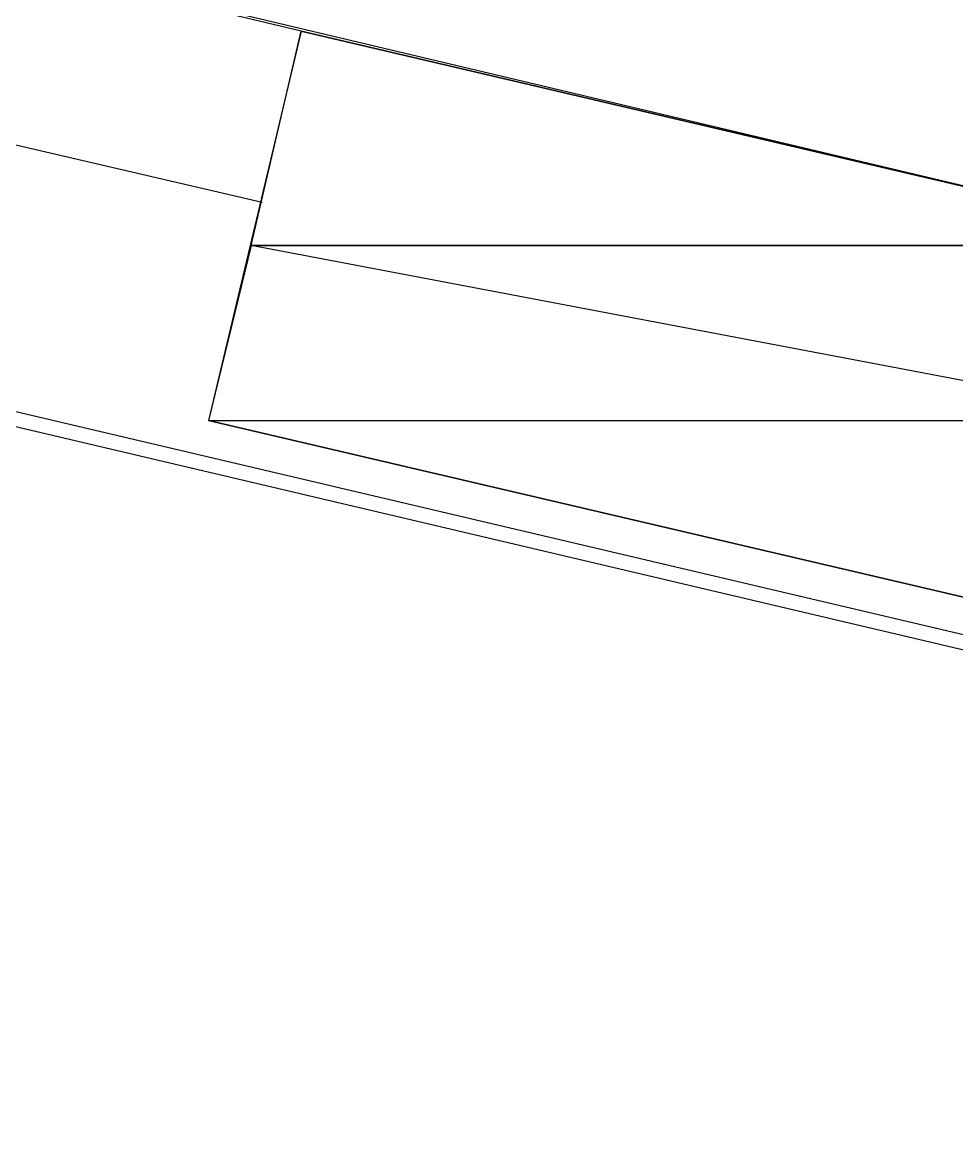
# Model space of a CAD drawing. Header units: feet. Extents: x -84 to 198, y -22 to 181.
# Drawn here: x 114.999 to 118.486, y 127.423 to 131.584 of the extents above; entities that cross this region are included whole.
import ezdxf

# ---------------------------------------------------------------- set-up
doc = ezdxf.new("R2010")
doc.units = ezdxf.units.FT
doc.layers.add('A-LINEA', color=7, linetype='CONTINUOUS')
doc.layers.add('A-MURO-CONCRETO', color=8, linetype='CONTINUOUS')

msp = doc.modelspace()

# ---------------------------------------------------------------- linework, layer by layer
at = {"layer": 'A-LINEA'}
for p, q in [((116.04, 131.5511), (114.0933, 132.0178)), ((113.5867, 130.4578), (119.08, 129.1644))]:
    msp.add_line(p, q, dxfattribs=at)
for points in [[(103.1067, 159.3911), (103.0667, 159.2178), (102.5733, 157.1111), (102.8667, 156.9378), (100.9867, 148.9911), (103.5867, 148.3778), (103.4267, 147.7244), (111.4267, 145.8444), (113.8133, 145.2711), (117.8667, 144.3111), (114.9067, 131.8311), (119.4533, 130.7511), (119.2933, 130.0978), (122, 129.4578), (128.0267, 128.0444), (124.1867, 111.8044), (124.44, 111.7378), (125.7867, 111.4178), (129.48, 110.5511), (135.96, 109.0178), (135.88, 108.6844), (141.96, 107.2578)], [(103.1067, 159.3911), (103.0667, 159.2178), (102.5733, 157.1111), (102.8667, 156.9378), (100.9867, 148.9911), (103.5867, 148.3778), (103.4267, 147.7244), (111.4267, 145.8444), (113.8133, 145.2711), (117.8667, 144.3111), (114.9067, 131.8311), (119.4533, 130.7511), (119.2933, 130.0978), (122, 129.4578), (128.0267, 128.0444), (124.1867, 111.8044), (124.44, 111.7378), (125.7867, 111.4178), (129.48, 110.5511), (135.96, 109.0178), (135.88, 108.6844), (141.96, 107.2578)], [(113.92, 132.1111), (113.52, 130.4178), (119.12, 129.0978)], [(115.8933, 130.9111), (113.9467, 131.3644), (114.0933, 132.0178)], [(119.1067, 129.2978), (119.4533, 130.7511), (116.04, 131.5511), (115.6933, 130.0978), (119.1067, 129.2978)]]:
    msp.add_lwpolyline(points, dxfattribs=at)
at = {"layer": 'A-MURO-CONCRETO'}
for points in [[(116.04, 131.5511), (119.4533, 130.7511), (115.8533, 130.7511), (116.04, 131.5511), (116.04, 131.5511)], [(115.8533, 130.7511), (115.6933, 130.0978), (119.2933, 130.0978), (115.8533, 130.7511)], [(115.8533, 130.7511), (119.4533, 130.7511), (119.2933, 130.0978), (115.8533, 130.7511), (115.8533, 130.7511)], [(115.6933, 130.0978), (119.2933, 130.0978), (119.1067, 129.2978), (115.6933, 130.0978), (115.6933, 130.0978)]]:
    msp.add_lwpolyline(points, dxfattribs=at)

doc.saveas('drawing.dxf')
